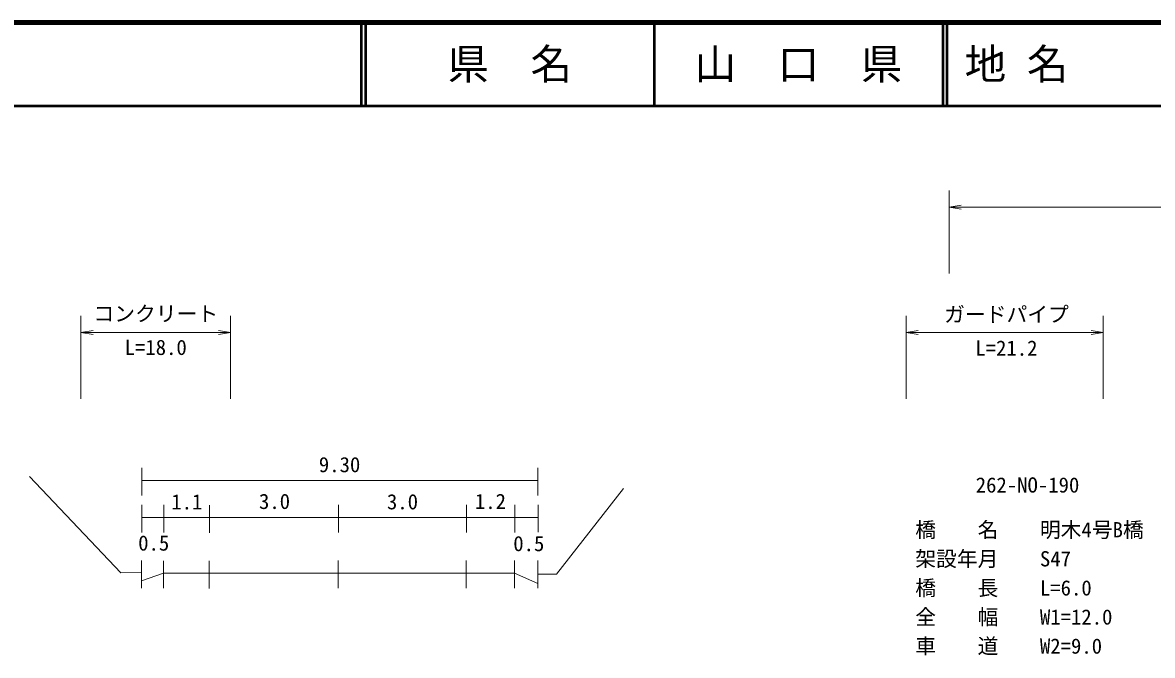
# Model space of a CAD drawing. Units: millimetres, scale not verified. Extents: x 40000 to 680000, y 20000 to 380000.
# Drawn here: x 256994 to 392978, y 303843 to 380000 of the extents above; entities that cross this region are included whole.
import ezdxf
from ezdxf.enums import TextEntityAlignment as Align

# ---------------------------------------------------------------- set-up
doc = ezdxf.new("R2010")
doc.units = ezdxf.units.MM
doc.header["$LTSCALE"] = 1000
for name, color, linetype, lineweight in [('M-STR-HTXT', 7, 'Continuous', 13), ('M-STR-STR1', 1, 'Continuous', 13), ('M-STR-STR3', 7, 'Continuous', 13), ('M-TTL', 2, 'Continuous', 140), ('M-TTL-LINE', 7, 'Continuous', 50)]:
    doc.layers.add(name, color=color, linetype=linetype, lineweight=lineweight)
doc.layers.add('M-TTL-TXT', color=7, linetype='Continuous')
doc.styles.add('ＭＳ ゴシック', font='')
doc.styles.get('ＭＳ ゴシック').set_extended_font_data('MS Gothic')

# ---------------------------------------------------------------- blocks, each defined once
blk = doc.blocks.new('open_arrow')
at = {"color": 0, "linetype": 'Continuous', "lineweight": -2}
blk.add_lwpolyline([(7.5, 1.25), (0, 0), (7.5, -1.25)], dxfattribs=at)

msp = doc.modelspace()

# ---------------------------------------------------------------- linework, layer by layer
at = {"layer": 'M-STR-HTXT'}
for p, q in [((271334, 326415), (271334, 323090)), ((319025, 326430), (319025, 323105)), ((268812, 313778), (257810, 325376)), ((271355, 324887), (318943, 324887)), ((321239, 313613), (329334, 323934)), ((271350, 321965), (271350, 318640)), ((273986, 321951), (273986, 318626)), ((279498, 321932), (279498, 318607)), ((295034, 321963), (295034, 318637)), ((310441, 321979), (310441, 318654)), ((316256, 321976), (316256, 318651)), ((319041, 321980), (319041, 318655)), ((271371, 320437), (318959, 320437)), ((271302, 315257), (271302, 311932)), ((273939, 315242), (273939, 311917)), ((279451, 315224), (279451, 311899)), ((294987, 315254), (294987, 311929)), ((310394, 315270), (310394, 311945)), ((316209, 315267), (316209, 311942)), ((318993, 315272), (318993, 311946)), ((271302, 313806), (268812, 313778)), ((273939, 313728), (271302, 312820)), ((273939, 313728), (316209, 313728)), ((316209, 313728), (318993, 312509)), ((318993, 313613), (321239, 313613))]:
    msp.add_line(p, q, dxfattribs=at)
at = {"layer": 'M-STR-STR3'}
for p, q in [((368521, 349794), (368521, 359794)), ((368521, 357794), (522964, 357794)), ((264022, 334710), (264022, 344710)), ((282024, 334710), (282024, 344710)), ((363343, 334712), (363343, 344712)), ((387057, 334715), (387057, 344715)), ((264022, 342710), (282024, 342710)), ((363343, 342715), (364792, 342957)), ((363343, 342715), (387057, 342715)), ((363343, 342715), (364792, 342474)), ((387057, 342715), (385608, 342957)), ((387057, 342715), (385608, 342474))]:
    msp.add_line(p, q, dxfattribs=at)
at = {"layer": 'M-TTL'}
msp.add_line((680000, 380000), (40000, 380000), dxfattribs=at)
at = {"layer": 'M-TTL-LINE'}
for p, q in [((297750, 380000), (297750, 370000)), ((298250, 380000), (298250, 370000)), ((333000, 380000), (333000, 370000)), ((367750, 380000), (367750, 370000)), ((368250, 380000), (368250, 370000)), ((40000, 370000), (680000, 370000))]:
    msp.add_line(p, q, dxfattribs=at)

# ---------------------------------------------------------------- block references
at = {"layer": 'M-STR-STR3', "xscale": 193, "yscale": 193}
for p in [(368521, 357794), (264022, 342710)]:
    msp.add_blockref('open_arrow', p, dxfattribs=at)
at = {"layer": 'M-STR-STR3', "xscale": 193, "yscale": 193, "rotation": 180}
msp.add_blockref('open_arrow', (282024, 342710), dxfattribs=at)

# ---------------------------------------------------------------- texts
at = {"layer": 'M-STR-HTXT', "style": 'ＭＳ ゴシック'}
for s, p in [('9.30', (292652, 325339)), ('1.1', (274893, 320857)), ('3.0', (285445, 320913)), ('3.0', (300847, 320870)), ('1.2', (311433, 320915)), ('0.5', (270907, 315904)), ('0.5', (316052, 315835))]:
    msp.add_text(s, height=1833, dxfattribs=at).set_placement(p, align=Align.BOTTOM_LEFT)
at = {"layer": 'M-STR-STR1', "style": 'ＭＳ ゴシック'}
for s, p in [('262-NO-190', (371714, 322888)), ('橋\u3000\u3000名', (364440, 317501)), ('明木4号B橋', (379440, 317501)), ('架設年月', (364440, 314001)), ('S47', (379440, 314001)), ('橋    長', (364440, 310501)), ('L=6.0', (379440, 310501)), ('全\u3000\u3000幅', (364440, 307001)), ('W1=12.0', (379440, 307001)), ('車\u3000\u3000道', (364440, 303501)), ('W2=9.0', (379440, 303501))]:
    msp.add_text(s, height=1833, dxfattribs=at).set_placement(p, align=Align.BOTTOM_LEFT)
at = {"layer": 'M-STR-STR3', "style": 'ＭＳ ゴシック'}
for s, p in [('コンクリート', (265523, 343507)), ('ガードパイプ', (367914, 343422)), ('L=18.0', (269273, 339448)), ('L=21.2', (371664, 339363))]:
    msp.add_text(s, height=1833, dxfattribs=at).set_placement(p, align=Align.BOTTOM_LEFT)
at = {"layer": 'M-TTL-TXT', "style": 'ＭＳ ゴシック'}
for s, p in [('県\u3000名', (315625, 375000)), ('山\u3000口\u3000県', (350375, 375000))]:
    msp.add_text(s, height=3666, dxfattribs=at).set_placement(p, align=Align.MIDDLE_CENTER)
msp.add_text('地 名', height=3666, dxfattribs=at).set_placement((370380, 375000), align=Align.MIDDLE_LEFT)

doc.saveas('drawing.dxf')
